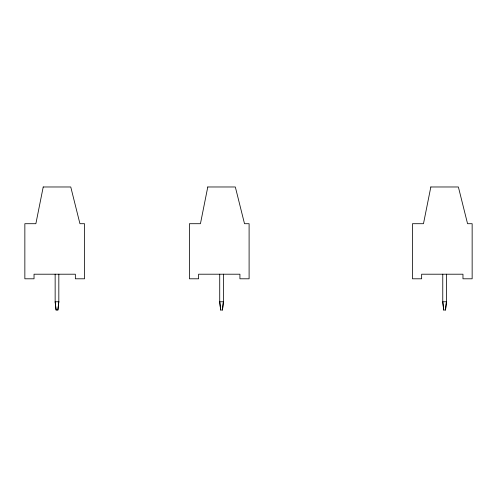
<?xml version="1.0" encoding="UTF-8"?>
<svg xmlns="http://www.w3.org/2000/svg" width="497" height="497" viewBox="0 0 497 497"><rect width="100%" height="100%" fill="white"/><g stroke="black" fill="none" stroke-linecap="round" stroke-linejoin="round"><path stroke-width="0.75" d="M442.765 274.207L442.765 301.76L443.672 310.022L445.529 310.022L446.443 301.76L446.443 274.207M57.863 310.022L58.826 301.76L58.826 274.207M222.432 310.022L223.395 301.76L223.395 274.207M445.48 310.022L446.443 301.76L442.765 301.76L443.728 310.022M220.68 310.022L219.724 301.76L219.724 274.207M56.111 310.022L55.148 301.76L55.148 274.207M58.826 301.76L57.919 310.022L56.062 310.022L55.148 301.76L58.826 301.76M223.395 301.76L222.488 310.022L220.631 310.022L219.724 301.76L223.395 301.76M43.214 186.978L35.871 223.706L24.85 223.706L24.85 278.798L34.032 278.798L34.032 274.207L75.351 274.207L75.351 278.798L84.533 278.798L84.533 223.706L79.942 223.706L70.76 186.978L43.214 186.978M207.783 186.978L200.44 223.706L189.419 223.706L189.419 278.798L198.601 278.798L198.601 274.207L239.921 274.207L239.921 278.798L249.103 278.798L249.103 223.706L244.512 223.706L235.329 186.978L207.783 186.978M430.831 186.978L423.481 223.706L412.467 223.706L412.467 278.798L421.649 278.798L421.649 274.207L462.968 274.207L462.968 278.798L472.15 278.798L472.15 223.706L467.559 223.706L458.377 186.978L430.831 186.978"/></g></svg>
